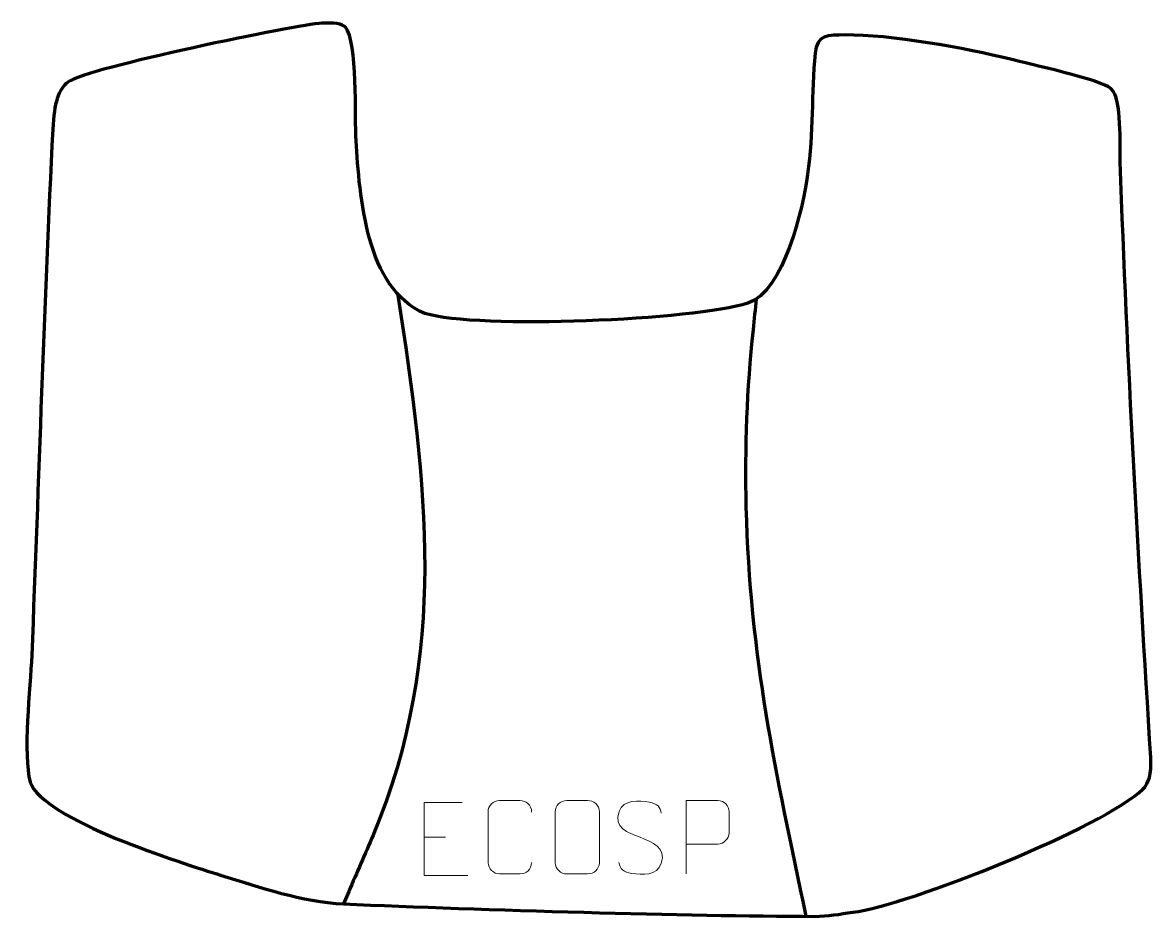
# Model space of a CAD drawing. Header units: millimetres. Extents: x -452 to -67, y 394 to 699.
import ezdxf

# ---------------------------------------------------------------- set-up
doc = ezdxf.new("R2010")
doc.units = ezdxf.units.MM
doc.header["$MEASUREMENT"] = 0
doc.layers.add('layer 2', color=7, linetype='Continuous')
doc.layers.add('layer 3', color=7, linetype='Continuous')

msp = doc.modelspace()

# ---------------------------------------------------------------- linework, layer by layer
at = {"layer": 'layer 2', "color": 140, "lineweight": 158}
for points in [[(-324.266, 606.2977), (-314.3907, 542.2777), (-306.9061, 483.7916), (-332.7289, 422.1126), (-332.7289, 422.1126), (-335.418, 415.6895), (-338.2452, 409.3183), (-340.9917, 402.9184), (-340.9917, 402.9184), (-340.9917, 402.9184), (-342.7548, 398.7073), (-342.7548, 398.7073)], [(-184.9906, 394.4635), (-195.4056, 443.6527), (-204.1901, 483.0231), (-205.4305, 533.9455), (-205.4305, 533.9455), (-205.9308, 554.4824), (-205.1551, 574.1449), (-203.0333, 594.5792), (-203.0333, 594.5792), (-202.6589, 598.0611), (-202.3, 601.5408), (-201.9585, 605.026)]]:
    msp.add_open_spline(points, degree=3, knots=[0, 0, 0, 0, 0.25, 0.25, 0.25, 0.25, 0.5, 0.5, 0.5, 0.5, 1, 1, 1, 1], dxfattribs=at)
at = {"layer": 'layer 3', "color": 242, "lineweight": 158}
msp.add_open_spline([(-441.9328, 662.9632), (-441.4818, 671.9994), (-440.0113, 676.4013), (-436.7428, 678.9575), (-436.7428, 678.9575), (-430.5524, 683.7991), (-357.6107, 698.7127), (-350.3313, 699.0591), (-350.3313, 699.0591), (-346.1342, 699.2588), (-343.1696, 698.8785), (-342.1172, 697.6667), (-342.1172, 697.6667), (-337.8493, 692.7521), (-339.0043, 667.0727), (-338.4863, 658.9277), (-338.4863, 658.9277), (-337.2858, 640.0498), (-335.283, 608.509), (-315.0092, 600.0365), (-315.0092, 600.0365), (-296.8262, 594.5293), (-223.1995, 597.7319), (-204.8846, 603.573), (-204.8846, 603.573), (-192.6054, 607.4892), (-186.1202, 636.0924), (-184.515, 647.4265), (-184.515, 647.4265), (-182.5645, 661.8886), (-183.2635, 674.9095), (-181.9909, 688.8416), (-181.9909, 688.8416), (-181.4175, 695.1184), (-177.5995, 694.9783), (-171.6562, 695.0456), (-171.6562, 695.0456), (-156.8103, 695.2137), (-130.1749, 690.5125), (-115.3823, 686.738), (-115.3823, 686.738), (-109.2783, 685.1829), (-84.3012, 679.7547), (-81.0195, 676.6972), (-81.0195, 676.6972), (-77.2089, 673.147), (-78.1266, 657.3788), (-77.9224, 651.6105), (-77.9224, 651.6105), (-75.5295, 584.0058), (-71.7214, 516.0986), (-67.5066, 448.5776), (-67.5066, 448.5776), (-67.2869, 442.7953), (-68.1161, 439.9263), (-70.1915, 437.8653), (-70.1915, 437.8653), (-83.1185, 425.0285), (-150.1193, 398.2327), (-169.0771, 395.8409), (-169.0771, 395.8409), (-173.6703, 395.2615), (-177.429, 394.4309), (-182.2285, 394.4502), (-182.2285, 394.4502), (-225.7044, 394.6254), (-294.9309, 396.5645), (-342.7548, 398.7073), (-342.7548, 398.7073), (-357.161, 399.3528), (-370.8848, 404.3672), (-384.6803, 408.539), (-384.6803, 408.539), (-397.5723, 412.4377), (-445.357, 427.4193), (-449.6259, 440.2653), (-449.6259, 440.2653), (-452.2268, 449.5146), (-449.5562, 472.4408), (-449.1142, 483.4507), (-449.1142, 483.4507), (-446.713, 543.2748), (-444.9037, 603.1592), (-441.9328, 662.9632)], degree=3, knots=[0, 0, 0, 0, 0.04545455, 0.04545455, 0.04545455, 0.04545455, 0.09090909, 0.09090909, 0.09090909, 0.09090909, 0.13636364, 0.13636364, 0.13636364, 0.13636364, 0.18181818, 0.18181818, 0.18181818, 0.18181818, 0.22727273, 0.22727273, 0.22727273, 0.22727273, 0.27272727, 0.27272727, 0.27272727, 0.27272727, 0.31818182, 0.31818182, 0.31818182, 0.31818182, 0.36363636, 0.36363636, 0.36363636, 0.36363636, 0.40909091, 0.40909091, 0.40909091, 0.40909091, 0.45454545, 0.45454545, 0.45454545, 0.45454545, 0.5, 0.5, 0.5, 0.5, 0.54545455, 0.54545455, 0.54545455, 0.54545455, 0.59090909, 0.59090909, 0.59090909, 0.59090909, 0.63636364, 0.63636364, 0.63636364, 0.63636364, 0.68181818, 0.68181818, 0.68181818, 0.68181818, 0.72727273, 0.72727273, 0.72727273, 0.72727273, 0.77272727, 0.77272727, 0.77272727, 0.77272727, 0.81818182, 0.81818182, 0.81818182, 0.81818182, 0.86363636, 0.86363636, 0.86363636, 0.86363636, 0.90909091, 0.90909091, 0.90909091, 0.90909091, 1, 1, 1, 1], dxfattribs=at)
at = {"layer": 'layer 3', "color": 250, "lineweight": 9}
for points, knots in [([(-302.3581, 433.3172), (-302.3581, 433.3172), (-315.232, 433.3172), (-315.232, 433.3172), (-315.232, 433.3172), (-315.232, 433.3172), (-315.232, 408.3636), (-315.232, 408.3636), (-315.232, 408.3636), (-315.232, 408.3636), (-300.3662, 408.3636), (-300.3662, 408.3636)], [0, 0, 0, 0, 0.25, 0.25, 0.25, 0.25, 0.5, 0.5, 0.5, 0.5, 1, 1, 1, 1]), ([(-278.6409, 412.7785), (-278.7807, 410.4551), (-280.4579, 408.9755), (-282.6056, 408.9647), (-282.6056, 408.9647), (-284.9375, 408.9651), (-287.2694, 408.9651), (-289.6009, 408.9647), (-289.6009, 408.9647), (-291.5259, 408.8593), (-293.498, 410.7438), (-293.4868, 412.7611), (-293.4868, 412.7611), (-293.4864, 418.5312), (-293.4864, 424.3009), (-293.4868, 430.0702), (-293.4868, 430.0702), (-293.4826, 432.2083), (-291.7359, 433.9275), (-289.5835, 433.914), (-289.5835, 433.914), (-287.2578, 433.914), (-284.9317, 433.914), (-282.6056, 433.914), (-282.6056, 433.914), (-280.659, 433.9495), (-278.6676, 432.458), (-278.6409, 430.0204)], [0, 0, 0, 0, 0.125, 0.125, 0.125, 0.125, 0.25, 0.25, 0.25, 0.25, 0.375, 0.375, 0.375, 0.375, 0.5, 0.5, 0.5, 0.5, 0.625, 0.625, 0.625, 0.625, 0.75, 0.75, 0.75, 0.75, 1, 1, 1, 1]), ([(-266.6446, 433.9368), (-264.2785, 433.9368), (-261.912, 433.9368), (-259.5455, 433.9368), (-259.5455, 433.9368), (-257.565, 433.9724), (-255.539, 432.4781), (-255.5119, 430.036), (-255.5119, 430.036), (-255.5123, 424.2786), (-255.5123, 418.5208), (-255.5119, 412.7626), (-255.5119, 412.7626), (-255.654, 410.435), (-257.3604, 408.9527), (-259.5455, 408.9419), (-259.5455, 408.9419), (-261.9179, 408.9423), (-264.2903, 408.9423), (-266.6623, 408.9419), (-266.6623, 408.9419), (-268.6208, 408.8363), (-270.6272, 410.7242), (-270.6158, 412.7452), (-270.6158, 412.7452), (-270.6154, 418.5258), (-270.6154, 424.3061), (-270.6158, 430.0859), (-270.6158, 430.0859), (-270.6115, 432.2279), (-268.8344, 433.9504), (-266.6446, 433.9368)], [0, 0, 0, 0, 0.11111111, 0.11111111, 0.11111111, 0.11111111, 0.22222222, 0.22222222, 0.22222222, 0.22222222, 0.33333333, 0.33333333, 0.33333333, 0.33333333, 0.44444444, 0.44444444, 0.44444444, 0.44444444, 0.55555556, 0.55555556, 0.55555556, 0.55555556, 0.66666667, 0.66666667, 0.66666667, 0.66666667, 0.77777778, 0.77777778, 0.77777778, 0.77777778, 1, 1, 1, 1]), ([(-241.6479, 421.4376), (-245.8962, 422.908), (-250.8043, 424.7038), (-248.7992, 430.2241), (-248.7992, 430.2241), (-247.2957, 434.364), (-242.0821, 433.9755), (-238.4785, 433.3744), (-238.4785, 433.3744), (-235.6179, 432.8972), (-234.7532, 431.684), (-234.4426, 429.5999)], [0, 0, 0, 0, 0.25, 0.25, 0.25, 0.25, 0.5, 0.5, 0.5, 0.5, 1, 1, 1, 1]), ([(-225.98, 408.9607), (-225.98, 408.9607), (-225.98, 433.9143), (-225.98, 433.9143), (-225.98, 433.9143), (-222.385, 433.9143), (-218.7897, 433.9143), (-215.1943, 433.9143), (-215.1943, 433.9143), (-212.8691, 433.8764), (-211.3117, 432.3863), (-211.3159, 430.0202), (-211.3159, 430.0202), (-211.3163, 427.9845), (-211.3163, 424.9252), (-211.3159, 422.8892), (-211.3159, 422.8892), (-211.3224, 421.0138), (-213.1346, 419.0719), (-215.1442, 419.0528), (-215.1442, 419.0528), (-215.1442, 419.0528), (-225.98, 419.0528), (-225.98, 419.0528)], [0, 0, 0, 0, 0.14285714, 0.14285714, 0.14285714, 0.14285714, 0.28571429, 0.28571429, 0.28571429, 0.28571429, 0.42857143, 0.42857143, 0.42857143, 0.42857143, 0.57142857, 0.57142857, 0.57142857, 0.57142857, 0.71428571, 0.71428571, 0.71428571, 0.71428571, 1, 1, 1, 1]), ([(-241.6479, 421.4375), (-237.6293, 419.7908), (-232.5998, 417.9025), (-234.4338, 412.5422), (-234.4338, 412.5422), (-235.8936, 408.2758), (-240.8044, 408.5325), (-244.5305, 409.0872), (-244.5305, 409.0872), (-247.2805, 409.497), (-248.5014, 410.7105), (-248.8794, 412.8227)], [0, 0, 0, 0, 0.25, 0.25, 0.25, 0.25, 0.5, 0.5, 0.5, 0.5, 1, 1, 1, 1])]:
    msp.add_open_spline(points, degree=3, knots=knots, dxfattribs=at)
msp.add_open_spline([(-315.232, 421.4375), (-315.232, 421.4375), (-308.0639, 421.4375), (-308.0639, 421.4375)], degree=3, dxfattribs=at)

doc.saveas('drawing.dxf')
